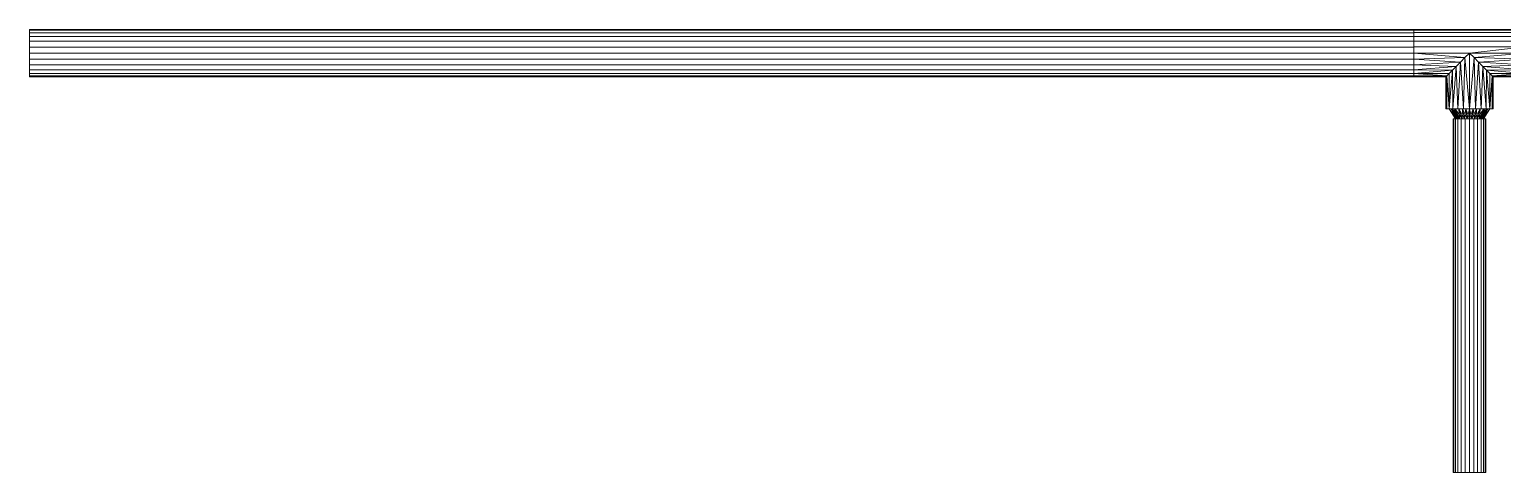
# Model space of a CAD drawing. Header units: inches. Extents: x -3325 to -59, y 5 to 733.
# Drawn here: x -389.8 to -330.5, y 174.1 to 191.9 of the extents above; entities that cross this region are included whole.
import ezdxf

# ---------------------------------------------------------------- set-up
doc = ezdxf.new("R2010")
doc.units = ezdxf.units.IN
doc.header["$MEASUREMENT"] = 0
doc.layers.add('P-PIPE', color=10, linetype='Continuous', lineweight=9)

# ---------------------------------------------------------------- blocks, each defined once
blk = doc.blocks.new('Tee - Welded - Generic - Standard-1125979-06 - Fifth Level')
at = {"layer": 'P-PIPE'}
mesh = blk.add_polyface(dxfattribs=at)
corners = [(-2.244, -0.951), (-2.244, -0.918, 0.246), (-2.244, -0.823, 0.475), (-2.244, -0.672, 0.672), (-2.244, -0.475, 0.823), (-2.244, -0.246, 0.918), (-2.244, 0, 0.951), (-2.244, 0.246, 0.918), (-2.244, 0.475, 0.823), (-2.244, 0.672, 0.672), (-2.244, 0.823, 0.475), (-2.244, 0.918, 0.246), (-2.244, 0.951), (-2.244, 0.918, -0.246), (-2.244, 0.823, -0.475), (-2.244, 0.672, -0.672), (-2.244, 0.475, -0.823), (-2.244, 0.246, -0.918), (-2.244, 0, -0.951), (-2.244, -0.246, -0.918), (-2.244, -0.475, -0.823), (-2.244, -0.672, -0.672), (-2.244, -0.823, -0.475), (-2.244, -0.918, -0.246)]
mesh.append_faces([[corners[k] for k in face] for face in [(10, 0, 7, 9)]], dxfattribs={"vtx0": -1, "vtx1": -1, "vtx2": -1})
mesh.append_faces([[corners[k] for k in face] for face in [(13, 21, 0, 10)]], dxfattribs={"vtx0": -1, "vtx1": -1, "vtx2": -1, "vtx3": -1})
mesh.append_faces([[corners[k] for k in face] for face in [(13, 16, 20, 21), (5, 7, 0, 1)]], dxfattribs={"vtx0": -1, "vtx1": -1, "vtx3": -1})
mesh.append_faces([[corners[k] for k in face] for face in [(4, 5, 3)]], dxfattribs={"vtx1": -1})
mesh.append_faces([[corners[k] for k in face] for face in [(18, 19, 20), (22, 23, 0, 21), (7, 8, 9), (5, 6, 7)]], dxfattribs={"vtx2": -1})
mesh.append_faces([[corners[k] for k in face] for face in [(16, 17, 18, 20), (1, 2, 3, 5)]], dxfattribs={"vtx2": -1, "vtx3": -1})
mesh.append_faces([[corners[k] for k in face] for face in [(13, 14, 15, 16), (10, 11, 12, 13)]], dxfattribs={"vtx3": -1})
mesh = blk.add_polyface(dxfattribs=at)
corners = [(-2.244, 0.951), (-2.244, 0.918, 0.246), (-2.244, 0.823, 0.475), (-2.244, 0.672, 0.672), (-2.244, 0.475, 0.823), (-2.244, 0.246, 0.918), (-2.244, 0, 0.951), (-2.244, -0.246, 0.918), (-2.244, -0.475, 0.823), (-2.244, -0.672, 0.672), (-2.244, -0.823, 0.475), (-2.244, -0.918, 0.246), (-2.244, -0.951), (-0.951, -0.951), (-0.916, -0.916, 0.254), (-0.823, -0.823, 0.476), (-0.69, -0.69, 0.654), (-0.533, -0.533, 0.787), (-0.362, -0.362, 0.879), (-0.183, -0.183, 0.933), (0, 0, 0.951), (0.183, -0.183, 0.933), (0.362, -0.362, 0.879), (0.533, -0.533, 0.787), (0.69, -0.69, 0.654), (0.823, -0.823, 0.476), (0.916, -0.916, 0.254), (0.951, -0.951), (2.244, -0.951), (2.244, -0.918, 0.246), (2.244, -0.823, 0.475), (2.244, -0.672, 0.672), (2.244, -0.475, 0.823), (2.244, -0.246, 0.918), (2.244, 0, 0.951), (2.244, 0.246, 0.918), (2.244, 0.475, 0.823), (2.244, 0.672, 0.672), (2.244, 0.823, 0.475), (2.244, 0.918, 0.246), (2.244, 0.951)]
mesh.append_faces([[corners[k] for k in face] for face in [(13, 11, 12)]], dxfattribs={"vtx0": -1})
mesh.append_faces([[corners[k] for k in face] for face in [(27, 29, 26), (25, 30, 24), (11, 14, 10), (9, 17, 8), (16, 10, 15), (23, 32, 22), (21, 34, 20), (22, 33, 21), (33, 22, 32), (19, 7, 18), (7, 19, 6)]], dxfattribs={"vtx0": -1, "vtx1": -1})
mesh.append_faces([[corners[k] for k in face] for face in [(30, 25, 26), (24, 30, 31), (8, 17, 18), (21, 33, 34), (18, 7, 8), (20, 5, 6)]], dxfattribs={"vtx0": -1, "vtx2": -1})
mesh.append_faces([[corners[k] for k in face] for face in [(20, 34, 35, 5)]], dxfattribs={"vtx0": -1, "vtx2": -1, "vtx3": -1})
mesh.append_faces([[corners[k] for k in face] for face in [(28, 29, 27)]], dxfattribs={"vtx1": -1})
mesh.append_faces([[corners[k] for k in face] for face in [(29, 30, 26), (31, 32, 23), (23, 24, 31), (13, 14, 11), (14, 15, 10), (16, 17, 9), (9, 10, 16), (19, 20, 6)]], dxfattribs={"vtx1": -1, "vtx2": -1})
mesh.append_faces([[corners[k] for k in face] for face in [(38, 39, 1, 2), (36, 37, 3, 4), (37, 38, 2, 3), (35, 36, 4, 5)]], dxfattribs={"vtx1": -1, "vtx3": -1})
mesh.append_faces([[corners[k] for k in face] for face in [(39, 40, 0, 1)]], dxfattribs={"vtx3": -1})
mesh = blk.add_polyface(dxfattribs=at)
corners = [(-2.244, -0.951), (-2.244, -0.918, -0.246), (-2.244, -0.823, -0.475), (-2.244, -0.672, -0.672), (-2.244, -0.475, -0.823), (-2.244, -0.246, -0.918), (-2.244, 0, -0.951), (-2.244, 0.246, -0.918), (-2.244, 0.475, -0.823), (-2.244, 0.672, -0.672), (-2.244, 0.823, -0.475), (-2.244, 0.918, -0.246), (-2.244, 0.951), (2.244, 0.951), (2.244, 0.918, -0.246), (2.244, 0.823, -0.475), (2.244, 0.672, -0.672), (2.244, 0.475, -0.823), (2.244, 0.246, -0.918), (2.244, 0, -0.951), (2.244, -0.246, -0.918), (2.244, -0.475, -0.823), (2.244, -0.672, -0.672), (2.244, -0.823, -0.475), (2.244, -0.918, -0.246), (2.244, -0.951), (0.951, -0.951), (0.916, -0.916, -0.254), (0.823, -0.823, -0.476), (0.69, -0.69, -0.654), (0.533, -0.533, -0.787), (0.362, -0.362, -0.879), (0.183, -0.183, -0.933), (0, 0, -0.951), (-0.183, -0.183, -0.933), (-0.362, -0.362, -0.879), (-0.533, -0.533, -0.787), (-0.69, -0.69, -0.654), (-0.823, -0.823, -0.476), (-0.916, -0.916, -0.254), (-0.951, -0.951)]
mesh.append_faces([[corners[k] for k in face] for face in [(1, 40, 0)]], dxfattribs={"vtx0": -1})
mesh.append_faces([[corners[k] for k in face] for face in [(33, 19, 32), (6, 34, 5), (32, 20, 31), (24, 27, 23), (27, 24, 26), (36, 4, 35), (3, 37, 2), (38, 2, 37), (21, 31, 20)]], dxfattribs={"vtx0": -1, "vtx1": -1})
mesh.append_faces([[corners[k] for k in face] for face in [(35, 4, 5), (6, 33, 34), (23, 28, 29), (29, 22, 23), (21, 30, 31), (23, 27, 28), (36, 3, 4), (3, 36, 37), (39, 1, 2)]], dxfattribs={"vtx0": -1, "vtx2": -1})
mesh.append_faces([[corners[k] for k in face] for face in [(19, 20, 32), (34, 35, 5), (6, 7, 33), (21, 22, 30), (29, 30, 22), (39, 40, 1), (38, 39, 2)]], dxfattribs={"vtx1": -1, "vtx2": -1})
mesh.append_faces([[corners[k] for k in face] for face in [(18, 19, 33, 7)]], dxfattribs={"vtx1": -1, "vtx2": -1, "vtx3": -1})
mesh.append_faces([[corners[k] for k in face] for face in [(15, 16, 9, 10), (14, 15, 10, 11), (16, 17, 8, 9), (17, 18, 7, 8)]], dxfattribs={"vtx1": -1, "vtx3": -1})
mesh.append_faces([[corners[k] for k in face] for face in [(12, 13, 14, 11), (24, 25, 26)]], dxfattribs={"vtx2": -1})
mesh = blk.add_polyface(dxfattribs=at)
corners = [(2.244, -0.951), (2.244, -0.918, -0.246), (2.244, -0.823, -0.475), (2.244, -0.672, -0.672), (2.244, -0.475, -0.823), (2.244, -0.246, -0.918), (2.244, 0, -0.951), (2.244, 0.246, -0.918), (2.244, 0.475, -0.823), (2.244, 0.672, -0.672), (2.244, 0.823, -0.475), (2.244, 0.918, -0.246), (2.244, 0.951), (2.244, 0.918, 0.246), (2.244, 0.823, 0.475), (2.244, 0.672, 0.672), (2.244, 0.475, 0.823), (2.244, 0.246, 0.918), (2.244, 0, 0.951), (2.244, -0.246, 0.918), (2.244, -0.475, 0.823), (2.244, -0.672, 0.672), (2.244, -0.823, 0.475), (2.244, -0.918, 0.246)]
mesh.append_faces([[corners[k] for k in face] for face in [(21, 19, 20)]], dxfattribs={"vtx0": -1})
mesh.append_faces([[corners[k] for k in face] for face in [(19, 23, 17, 18)]], dxfattribs={"vtx0": -1, "vtx1": -1})
mesh.append_faces([[corners[k] for k in face] for face in [(4, 8, 11, 3), (0, 3, 11, 23)]], dxfattribs={"vtx0": -1, "vtx1": -1, "vtx2": -1})
mesh.append_faces([[corners[k] for k in face] for face in [(11, 14, 17, 23)]], dxfattribs={"vtx0": -1, "vtx1": -1, "vtx2": -1, "vtx3": -1})
mesh.append_faces([[corners[k] for k in face] for face in [(9, 10, 11, 8), (4, 5, 6), (12, 13, 14, 11), (15, 16, 17, 14)]], dxfattribs={"vtx2": -1})
mesh.append_faces([[corners[k] for k in face] for face in [(6, 7, 8, 4), (21, 22, 23, 19)]], dxfattribs={"vtx2": -1, "vtx3": -1})
mesh.append_faces([[corners[k] for k in face] for face in [(0, 1, 2, 3)]], dxfattribs={"vtx3": -1})
mesh = blk.add_polyface(dxfattribs=at)
corners = [(-0.951, -2.244), (-0.918, -2.244, 0.246), (-0.823, -2.244, 0.475), (-0.672, -2.244, 0.672), (-0.475, -2.244, 0.823), (-0.246, -2.244, 0.918), (0, -2.244, 0.951), (0.246, -2.244, 0.918), (0.475, -2.244, 0.823), (0.672, -2.244, 0.672), (0.823, -2.244, 0.475), (0.918, -2.244, 0.246), (0.951, -2.244), (0.951, -0.951), (0.916, -0.916, 0.254), (0.823, -0.823, 0.476), (0.69, -0.69, 0.654), (0.533, -0.533, 0.787), (0.362, -0.362, 0.879), (0.183, -0.183, 0.933), (0, 0, 0.951), (-0.183, -0.183, 0.933), (-0.362, -0.362, 0.879), (-0.533, -0.533, 0.787), (-0.69, -0.69, 0.654), (-0.823, -0.823, 0.476), (-0.916, -0.916, 0.254), (-0.951, -0.951)]
mesh.append_faces([[corners[k] for k in face] for face in [(13, 11, 12)]], dxfattribs={"vtx0": -1})
mesh.append_faces([[corners[k] for k in face] for face in [(22, 5, 21), (24, 3, 23), (8, 18, 7), (17, 9, 16)]], dxfattribs={"vtx0": -1, "vtx1": -1})
mesh.append_faces([[corners[k] for k in face] for face in [(24, 2, 3), (26, 1, 2), (22, 4, 5), (6, 20, 21), (21, 5, 6), (19, 6, 7), (16, 9, 10), (17, 8, 9), (6, 19, 20)]], dxfattribs={"vtx0": -1, "vtx2": -1})
mesh.append_faces([[corners[k] for k in face] for face in [(26, 27, 1), (3, 4, 23), (25, 26, 2), (24, 25, 2), (22, 23, 4), (10, 11, 14), (18, 19, 7), (17, 18, 8), (13, 14, 11), (15, 16, 10), (14, 15, 10)]], dxfattribs={"vtx1": -1, "vtx2": -1})
mesh.append_faces([[corners[k] for k in face] for face in [(27, 0, 1)]], dxfattribs={"vtx2": -1})
mesh = blk.add_polyface(dxfattribs=at)
corners = [(0.951, -2.244), (0.918, -2.244, -0.246), (0.823, -2.244, -0.475), (0.672, -2.244, -0.672), (0.475, -2.244, -0.823), (0.246, -2.244, -0.918), (0, -2.244, -0.951), (-0.246, -2.244, -0.918), (-0.475, -2.244, -0.823), (-0.672, -2.244, -0.672), (-0.823, -2.244, -0.475), (-0.918, -2.244, -0.246), (-0.951, -2.244), (-0.951, -0.951), (-0.916, -0.916, -0.254), (-0.823, -0.823, -0.476), (-0.69, -0.69, -0.654), (-0.533, -0.533, -0.787), (-0.362, -0.362, -0.879), (-0.183, -0.183, -0.933), (0, 0, -0.951), (0.183, -0.183, -0.933), (0.362, -0.362, -0.879), (0.533, -0.533, -0.787), (0.69, -0.69, -0.654), (0.823, -0.823, -0.476), (0.916, -0.916, -0.254), (0.951, -0.951)]
mesh.append_faces([[corners[k] for k in face] for face in [(13, 11, 12)]], dxfattribs={"vtx0": -1})
mesh.append_faces([[corners[k] for k in face] for face in [(22, 5, 21), (24, 3, 23), (8, 18, 7), (17, 9, 16)]], dxfattribs={"vtx0": -1, "vtx1": -1})
mesh.append_faces([[corners[k] for k in face] for face in [(24, 2, 3), (26, 1, 2), (22, 4, 5), (6, 20, 21), (21, 5, 6), (19, 6, 7), (16, 9, 10), (17, 8, 9), (6, 19, 20)]], dxfattribs={"vtx0": -1, "vtx2": -1})
mesh.append_faces([[corners[k] for k in face] for face in [(0, 1, 27)]], dxfattribs={"vtx1": -1})
mesh.append_faces([[corners[k] for k in face] for face in [(26, 27, 1), (3, 4, 23), (25, 26, 2), (24, 25, 2), (22, 23, 4), (10, 11, 14), (18, 19, 7), (17, 18, 8), (13, 14, 11), (15, 16, 10), (14, 15, 10)]], dxfattribs={"vtx1": -1, "vtx2": -1})
mesh = blk.add_polyface(dxfattribs=at)
corners = [(-0.951, -2.244), (-0.918, -2.244, -0.246), (-0.823, -2.244, -0.475), (-0.672, -2.244, -0.672), (-0.475, -2.244, -0.823), (-0.246, -2.244, -0.918), (0, -2.244, -0.951), (0.246, -2.244, -0.918), (0.475, -2.244, -0.823), (0.672, -2.244, -0.672), (0.823, -2.244, -0.475), (0.918, -2.244, -0.246), (0.951, -2.244), (0.918, -2.244, 0.246), (0.823, -2.244, 0.475), (0.672, -2.244, 0.672), (0.475, -2.244, 0.823), (0.246, -2.244, 0.918), (0, -2.244, 0.951), (-0.246, -2.244, 0.918), (-0.475, -2.244, 0.823), (-0.672, -2.244, 0.672), (-0.823, -2.244, 0.475), (-0.918, -2.244, 0.246)]
mesh.append_faces([[corners[k] for k in face] for face in [(6, 4, 5), (21, 19, 20)]], dxfattribs={"vtx0": -1})
mesh.append_faces([[corners[k] for k in face] for face in [(23, 6, 11, 14), (23, 14, 17, 19)]], dxfattribs={"vtx0": -1, "vtx1": -1, "vtx2": -1, "vtx3": -1})
mesh.append_faces([[corners[k] for k in face] for face in [(6, 23, 3, 4)]], dxfattribs={"vtx0": -1, "vtx1": -1, "vtx3": -1})
mesh.append_faces([[corners[k] for k in face] for face in [(3, 23, 0)]], dxfattribs={"vtx0": -1, "vtx2": -1})
mesh.append_faces([[corners[k] for k in face] for face in [(16, 17, 14, 15)]], dxfattribs={"vtx1": -1})
mesh.append_faces([[corners[k] for k in face] for face in [(12, 13, 14, 11), (17, 18, 19)]], dxfattribs={"vtx2": -1})
mesh.append_faces([[corners[k] for k in face] for face in [(9, 10, 11, 6), (21, 22, 23, 19)]], dxfattribs={"vtx2": -1, "vtx3": -1})
mesh.append_faces([[corners[k] for k in face] for face in [(6, 7, 8, 9), (0, 1, 2, 3)]], dxfattribs={"vtx3": -1})
blk = doc.blocks.new('Transition - Generic - Plumbing-CW-1022941-06 - Fifth Level')
at = {"layer": 'P-PIPE'}
mesh = blk.add_polyface(dxfattribs=at)
corners = [(0, -0.813), (0, -0.575, 0.575), (0, 0, 0.813), (0, 0.575, 0.575), (0, 0.813), (0, 0.575, -0.575), (0, 0, -0.813), (0, -0.575, -0.575)]
mesh.append_faces([[corners[k] for k in face] for face in [(5, 3, 4)]], dxfattribs={"vtx0": -1})
mesh.append_faces([[corners[k] for k in face] for face in [(0, 3, 5, 6)]], dxfattribs={"vtx0": -1, "vtx1": -1, "vtx3": -1})
mesh.append_faces([[corners[k] for k in face] for face in [(2, 3, 0, 1), (7, 0, 6)]], dxfattribs={"vtx1": -1})
mesh = blk.add_polyface(dxfattribs=at)
corners = [(0, -0.813), (0, -0.575, -0.575), (0, 0, -0.813), (0, 0.575, -0.575), (0, 0.813), (0.406, 0.562), (0.406, 0.398, -0.398), (0.406, 0, -0.562), (0.406, -0.398, -0.398), (0.406, -0.562), (0.406, 0.452, -0.266), (0, 0.694, -0.287), (0, 0.733, -0.192), (0, 0.287, -0.694), (0.406, 0.199, -0.48), (0.406, 0.099, -0.521), (0.406, -0.48, -0.199), (0, -0.694, -0.287), (0, -0.634, -0.431), (0.406, -0.199, -0.48), (0, -0.287, -0.694), (0, -0.144, -0.753), (0, 0.634, -0.431), (0.406, 0.507, -0.133), (0, 0.431, -0.634), (0.406, 0.298, -0.439), (0, 0.144, -0.753), (0, -0.733, -0.192), (0.406, -0.521, -0.099), (0.406, -0.439, -0.298), (0, -0.431, -0.634), (0.406, -0.298, -0.439), (0.406, -0.099, -0.521)]
mesh.append_faces([[corners[k] for k in face] for face in [(23, 4, 5)]], dxfattribs={"vtx0": -1})
mesh.append_faces([[corners[k] for k in face] for face in [(4, 23, 12), (14, 24, 25), (6, 22, 10), (13, 15, 26), (29, 1, 8), (16, 18, 29), (1, 29, 18), (19, 21, 32), (7, 26, 15), (2, 32, 21), (22, 6, 3), (10, 11, 23), (3, 25, 24), (15, 13, 14), (18, 16, 17), (20, 31, 30), (21, 19, 20)]], dxfattribs={"vtx0": -1, "vtx1": -1})
mesh.append_faces([[corners[k] for k in face] for face in [(14, 13, 24), (7, 2, 26), (3, 6, 25), (23, 11, 12), (2, 7, 32), (27, 16, 28), (8, 1, 30)]], dxfattribs={"vtx0": -1, "vtx2": -1})
mesh.append_faces([[corners[k] for k in face] for face in [(9, 0, 28)]], dxfattribs={"vtx1": -1})
mesh.append_faces([[corners[k] for k in face] for face in [(27, 17, 16), (19, 31, 20), (31, 8, 30), (22, 11, 10), (0, 27, 28)]], dxfattribs={"vtx1": -1, "vtx2": -1})
mesh = blk.add_polyface(dxfattribs=at)
corners = [(0, 0.813), (0, 0.575, 0.575), (0, 0, 0.813), (0, -0.575, 0.575), (0, -0.813), (0.406, -0.562), (0.406, -0.398, 0.398), (0.406, 0, 0.562), (0.406, 0.398, 0.398), (0.406, 0.562), (0.406, -0.452, 0.266), (0, -0.694, 0.287), (0, -0.733, 0.192), (0, -0.287, 0.694), (0.406, -0.199, 0.48), (0.406, -0.099, 0.521), (0.406, 0.48, 0.199), (0, 0.694, 0.287), (0, 0.634, 0.431), (0.406, 0.199, 0.48), (0, 0.287, 0.694), (0, 0.144, 0.753), (0, -0.634, 0.431), (0.406, -0.507, 0.133), (0, -0.431, 0.634), (0.406, -0.298, 0.439), (0, -0.144, 0.753), (0, 0.733, 0.192), (0.406, 0.521, 0.099), (0.406, 0.439, 0.298), (0, 0.431, 0.634), (0.406, 0.298, 0.439), (0.406, 0.099, 0.521)]
mesh.append_faces([[corners[k] for k in face] for face in [(23, 4, 5)]], dxfattribs={"vtx0": -1})
mesh.append_faces([[corners[k] for k in face] for face in [(4, 23, 12), (14, 24, 25), (6, 22, 10), (13, 15, 26), (29, 1, 8), (16, 18, 29), (1, 29, 18), (19, 21, 32), (7, 26, 15), (2, 32, 21), (22, 6, 3), (10, 11, 23), (3, 25, 24), (15, 13, 14), (18, 16, 17), (20, 31, 30), (21, 19, 20)]], dxfattribs={"vtx0": -1, "vtx1": -1})
mesh.append_faces([[corners[k] for k in face] for face in [(14, 13, 24), (7, 2, 26), (3, 6, 25), (23, 11, 12), (2, 7, 32), (27, 16, 28), (8, 1, 30)]], dxfattribs={"vtx0": -1, "vtx2": -1})
mesh.append_faces([[corners[k] for k in face] for face in [(9, 0, 28)]], dxfattribs={"vtx1": -1})
mesh.append_faces([[corners[k] for k in face] for face in [(27, 17, 16), (19, 31, 20), (31, 8, 30), (22, 11, 10), (0, 27, 28)]], dxfattribs={"vtx1": -1, "vtx2": -1})
mesh = blk.add_polyface(dxfattribs=at)
corners = [(0.406, -0.562), (0.406, -0.398, -0.398), (0.406, 0, -0.562), (0.406, 0.398, -0.398), (0.406, 0.562), (0.406, 0.398, 0.398), (0.406, 0, 0.562), (0.406, -0.398, 0.398)]
mesh.append_faces([[corners[k] for k in face] for face in [(4, 7, 1, 2)]], dxfattribs={"vtx0": -1, "vtx1": -1, "vtx3": -1})
mesh.append_faces([[corners[k] for k in face] for face in [(3, 4, 2)]], dxfattribs={"vtx1": -1})
mesh.append_faces([[corners[k] for k in face] for face in [(5, 6, 7, 4), (7, 0, 1)]], dxfattribs={"vtx2": -1})

msp = doc.modelspace()

# ---------------------------------------------------------------- linework, layer by layer
at = {"layer": 'P-PIPE', "color": 1}
for p, q in [((-389.8, 190.96, 1084), (-334.055, 190.96, 1084)), ((-389.8, 190.96, 1084), (-334.055, 190.96, 1084)), ((-329.567, 190.96, 1084), (-334.055, 190.96, 1084)), ((-331.811, 188.715, 1084), (-331.811, 190.96, 1084)), ((-331.811, 188.715, 1084), (-331.811, 188.309, 1084)), ((-331.811, 174.085, 1084), (-331.811, 188.309, 1084)), ((-331.811, 174.085, 1084), (-331.811, 188.309, 1084))]:
    msp.add_line(p, q, dxfattribs=at)

# ---------------------------------------------------------------- block references
at = {"layer": 'P-PIPE', "color": 1, "extrusion": (0, 0, -1)}
msp.add_blockref('Tee - Welded - Generic - Standard-1125979-06 - Fifth Level', (331.811, 190.96, -1084), dxfattribs=at)
at = {"layer": 'P-PIPE', "color": 1, "rotation": 270}
msp.add_blockref('Transition - Generic - Plumbing-CW-1022941-06 - Fifth Level', (-331.811, 188.715, 1084), dxfattribs=at)

# ---------------------------------------------------------------- meshes
at = {"layer": 'P-PIPE', "color": 1}
mesh = msp.add_polyface(dxfattribs=at)
corners = [(-389.8, 190.01, 1084), (-389.8, 190.042, 1084.246), (-389.8, 190.137, 1084.475), (-389.8, 190.288, 1084.672), (-389.8, 190.485, 1084.823), (-389.8, 190.714, 1084.918), (-389.8, 190.96, 1084.95), (-389.8, 191.205, 1084.918), (-389.8, 191.435, 1084.823), (-389.8, 191.631, 1084.672), (-389.8, 191.782, 1084.475), (-389.8, 191.877, 1084.246), (-389.8, 191.91, 1084), (-389.8, 191.877, 1083.754), (-389.8, 191.782, 1083.525), (-389.8, 191.631, 1083.328), (-389.8, 191.435, 1083.177), (-389.8, 191.205, 1083.082), (-389.8, 190.96, 1083.05), (-389.8, 190.714, 1083.082), (-389.8, 190.485, 1083.177), (-389.8, 190.288, 1083.328), (-389.8, 190.137, 1083.525), (-389.8, 190.042, 1083.754)]
mesh.append_faces([[corners[k] for k in face] for face in [(1, 20, 23, 0)]], dxfattribs={"vtx0": -1, "vtx1": -1, "color": 1})
mesh.append_faces([[corners[k] for k in face] for face in [(4, 16, 20, 1), (16, 4, 8, 13)]], dxfattribs={"vtx0": -1, "vtx1": -1, "vtx2": -1, "vtx3": -1, "color": 1})
mesh.append_faces([[corners[k] for k in face] for face in [(4, 7, 8)]], dxfattribs={"vtx0": -1, "vtx2": -1, "color": 1})
mesh.append_faces([[corners[k] for k in face] for face in [(15, 16, 13, 14), (17, 18, 16)]], dxfattribs={"vtx1": -1, "color": 1})
mesh.append_faces([[corners[k] for k in face] for face in [(21, 22, 23, 20), (9, 10, 11, 8)]], dxfattribs={"vtx2": -1, "color": 1})
mesh.append_faces([[corners[k] for k in face] for face in [(18, 19, 20, 16), (11, 12, 13, 8)]], dxfattribs={"vtx2": -1, "vtx3": -1, "color": 1})
mesh.append_faces([[corners[k] for k in face] for face in [(1, 2, 3, 4), (4, 5, 6, 7)]], dxfattribs={"vtx3": -1, "color": 1})
mesh = msp.add_polyface(dxfattribs=at)
corners = [(-389.8, 191.91, 1084), (-389.8, 191.877, 1084.246), (-389.8, 191.782, 1084.475), (-389.8, 191.631, 1084.672), (-389.8, 191.435, 1084.823), (-389.8, 191.205, 1084.918), (-389.8, 190.96, 1084.95), (-334.055, 190.96, 1084.95), (-334.055, 191.205, 1084.918), (-334.055, 191.435, 1084.823), (-334.055, 191.631, 1084.672), (-334.055, 191.782, 1084.475), (-334.055, 191.877, 1084.246), (-334.055, 191.91, 1084)]
mesh.append_faces([[corners[k] for k in face] for face in [(7, 8, 5, 6)]], dxfattribs={"vtx1": -1, "color": 1})
mesh.append_faces([[corners[k] for k in face] for face in [(8, 9, 4, 5), (3, 4, 9, 10), (11, 12, 1, 2), (2, 3, 10, 11)]], dxfattribs={"vtx1": -1, "vtx3": -1, "color": 1})
mesh.append_faces([[corners[k] for k in face] for face in [(12, 13, 0, 1)]], dxfattribs={"vtx3": -1, "color": 1})
mesh = msp.add_polyface(dxfattribs=at)
corners = [(-389.8, 190.96, 1083.05), (-389.8, 191.205, 1083.082), (-389.8, 191.435, 1083.177), (-389.8, 191.631, 1083.328), (-389.8, 191.782, 1083.525), (-389.8, 191.877, 1083.754), (-389.8, 191.91, 1084), (-334.055, 191.91, 1084), (-334.055, 191.877, 1083.754), (-334.055, 191.782, 1083.525), (-334.055, 191.631, 1083.328), (-334.055, 191.435, 1083.177), (-334.055, 191.205, 1083.082), (-334.055, 190.96, 1083.05)]
mesh.append_faces([[corners[k] for k in face] for face in [(7, 8, 5, 6)]], dxfattribs={"vtx1": -1, "color": 1})
mesh.append_faces([[corners[k] for k in face] for face in [(8, 9, 4, 5), (3, 4, 9, 10), (11, 12, 1, 2), (2, 3, 10, 11)]], dxfattribs={"vtx1": -1, "vtx3": -1, "color": 1})
mesh.append_faces([[corners[k] for k in face] for face in [(12, 13, 0, 1)]], dxfattribs={"vtx3": -1, "color": 1})
mesh = msp.add_polyface(dxfattribs=at)
corners = [(-334.055, 190.01, 1084), (-334.055, 190.042, 1083.754), (-334.055, 190.137, 1083.525), (-334.055, 190.288, 1083.328), (-334.055, 190.485, 1083.177), (-334.055, 190.714, 1083.082), (-334.055, 190.96, 1083.05), (-334.055, 191.205, 1083.082), (-334.055, 191.435, 1083.177), (-334.055, 191.631, 1083.328), (-334.055, 191.782, 1083.525), (-334.055, 191.877, 1083.754), (-334.055, 191.91, 1084), (-334.055, 191.877, 1084.246), (-334.055, 191.782, 1084.475), (-334.055, 191.631, 1084.672), (-334.055, 191.435, 1084.823), (-334.055, 191.205, 1084.918), (-334.055, 190.96, 1084.95), (-334.055, 190.714, 1084.918), (-334.055, 190.485, 1084.823), (-334.055, 190.288, 1084.672), (-334.055, 190.137, 1084.475), (-334.055, 190.042, 1084.246)]
mesh.append_faces([[corners[k] for k in face] for face in [(11, 9, 10), (8, 6, 7)]], dxfattribs={"vtx0": -1, "color": 1})
mesh.append_faces([[corners[k] for k in face] for face in [(1, 4, 23, 0)]], dxfattribs={"vtx0": -1, "vtx1": -1, "color": 1})
mesh.append_faces([[corners[k] for k in face] for face in [(4, 8, 20, 23)]], dxfattribs={"vtx0": -1, "vtx1": -1, "vtx2": -1, "vtx3": -1, "color": 1})
mesh.append_faces([[corners[k] for k in face] for face in [(20, 8, 16, 17)]], dxfattribs={"vtx0": -1, "vtx1": -1, "vtx3": -1, "color": 1})
mesh.append_faces([[corners[k] for k in face] for face in [(8, 9, 11, 16)]], dxfattribs={"vtx1": -1, "vtx2": -1, "vtx3": -1, "color": 1})
mesh.append_faces([[corners[k] for k in face] for face in [(21, 22, 23, 20), (18, 19, 20, 17)]], dxfattribs={"vtx2": -1, "color": 1})
mesh.append_faces([[corners[k] for k in face] for face in [(4, 5, 6, 8), (11, 12, 13, 16)]], dxfattribs={"vtx2": -1, "vtx3": -1, "color": 1})
mesh.append_faces([[corners[k] for k in face] for face in [(1, 2, 3, 4), (13, 14, 15, 16)]], dxfattribs={"vtx3": -1, "color": 1})
mesh = msp.add_polyface(dxfattribs=at)
corners = [(-389.8, 190.96, 1084.95), (-389.8, 190.714, 1084.918), (-389.8, 190.485, 1084.823), (-389.8, 190.288, 1084.672), (-389.8, 190.137, 1084.475), (-389.8, 190.042, 1084.246), (-389.8, 190.01, 1084), (-334.055, 190.01, 1084), (-334.055, 190.042, 1084.246), (-334.055, 190.137, 1084.475), (-334.055, 190.288, 1084.672), (-334.055, 190.485, 1084.823), (-334.055, 190.714, 1084.918), (-334.055, 190.96, 1084.95)]
mesh.append_faces([[corners[k] for k in face] for face in [(8, 9, 4, 5), (3, 4, 9, 10), (11, 12, 1, 2), (2, 3, 10, 11)]], dxfattribs={"vtx1": -1, "vtx3": -1, "color": 1})
mesh.append_faces([[corners[k] for k in face] for face in [(6, 7, 8, 5)]], dxfattribs={"vtx2": -1, "color": 1})
mesh.append_faces([[corners[k] for k in face] for face in [(12, 13, 0, 1)]], dxfattribs={"vtx3": -1, "color": 1})
mesh = msp.add_polyface(dxfattribs=at)
corners = [(-389.8, 190.01, 1084), (-389.8, 190.042, 1083.754), (-389.8, 190.137, 1083.525), (-389.8, 190.288, 1083.328), (-389.8, 190.485, 1083.177), (-389.8, 190.714, 1083.082), (-389.8, 190.96, 1083.05), (-334.055, 190.96, 1083.05), (-334.055, 190.714, 1083.082), (-334.055, 190.485, 1083.177), (-334.055, 190.288, 1083.328), (-334.055, 190.137, 1083.525), (-334.055, 190.042, 1083.754), (-334.055, 190.01, 1084)]
mesh.append_faces([[corners[k] for k in face] for face in [(7, 8, 5, 6)]], dxfattribs={"vtx1": -1, "color": 1})
mesh.append_faces([[corners[k] for k in face] for face in [(8, 9, 4, 5), (3, 4, 9, 10), (11, 12, 1, 2), (2, 3, 10, 11)]], dxfattribs={"vtx1": -1, "vtx3": -1, "color": 1})
mesh.append_faces([[corners[k] for k in face] for face in [(12, 13, 0, 1)]], dxfattribs={"vtx3": -1, "color": 1})
mesh = msp.add_polyface(dxfattribs=at)
corners = [(-331.153, 188.309, 1084), (-331.176, 188.309, 1083.83), (-331.241, 188.309, 1083.671), (-331.346, 188.309, 1083.535), (-331.482, 188.309, 1083.431), (-331.641, 188.309, 1083.365), (-331.811, 188.309, 1083.342), (-331.981, 188.309, 1083.365), (-332.14, 188.309, 1083.431), (-332.276, 188.309, 1083.535), (-332.38, 188.309, 1083.671), (-332.446, 188.309, 1083.83), (-332.468, 188.309, 1084), (-332.446, 188.309, 1084.17), (-332.38, 188.309, 1084.329), (-332.276, 188.309, 1084.465), (-332.14, 188.309, 1084.569), (-331.981, 188.309, 1084.635), (-331.811, 188.309, 1084.657), (-331.641, 188.309, 1084.635), (-331.482, 188.309, 1084.569), (-331.346, 188.309, 1084.465), (-331.241, 188.309, 1084.329), (-331.176, 188.309, 1084.17)]
mesh.append_faces([[corners[k] for k in face] for face in [(7, 5, 6), (14, 11, 12, 13), (19, 16, 17, 18), (0, 22, 23)]], dxfattribs={"vtx0": -1, "color": 1})
mesh.append_faces([[corners[k] for k in face] for face in [(11, 14, 9, 10), (4, 8, 3)]], dxfattribs={"vtx0": -1, "vtx1": -1, "color": 1})
mesh.append_faces([[corners[k] for k in face] for face in [(9, 14, 21)]], dxfattribs={"vtx0": -1, "vtx1": -1, "vtx2": -1, "color": 1})
mesh.append_faces([[corners[k] for k in face] for face in [(22, 2, 3, 21)]], dxfattribs={"vtx0": -1, "vtx2": -1, "color": 1})
mesh.append_faces([[corners[k] for k in face] for face in [(3, 8, 9, 21)]], dxfattribs={"vtx0": -1, "vtx2": -1, "vtx3": -1, "color": 1})
mesh.append_faces([[corners[k] for k in face] for face in [(20, 21, 16, 19)]], dxfattribs={"vtx1": -1, "vtx2": -1, "color": 1})
mesh.append_faces([[corners[k] for k in face] for face in [(7, 8, 4, 5)]], dxfattribs={"vtx1": -1, "vtx3": -1, "color": 1})
mesh.append_faces([[corners[k] for k in face] for face in [(0, 1, 2, 22), (14, 15, 16, 21)]], dxfattribs={"vtx2": -1, "vtx3": -1, "color": 1})
mesh = msp.add_polyface(dxfattribs=at)
corners = [(-332.468, 174.085, 1084), (-332.446, 174.085, 1084.17), (-332.38, 174.085, 1084.329), (-332.276, 174.085, 1084.465), (-332.14, 174.085, 1084.569), (-331.981, 174.085, 1084.635), (-331.811, 174.085, 1084.657), (-331.811, 188.309, 1084.657), (-331.981, 188.309, 1084.635), (-332.14, 188.309, 1084.569), (-332.276, 188.309, 1084.465), (-332.38, 188.309, 1084.329), (-332.446, 188.309, 1084.17), (-332.468, 188.309, 1084)]
mesh.append_faces([[corners[k] for k in face] for face in [(7, 8, 5, 6)]], dxfattribs={"vtx1": -1, "color": 1})
mesh.append_faces([[corners[k] for k in face] for face in [(8, 9, 4, 5), (3, 4, 9, 10), (11, 12, 1, 2), (2, 3, 10, 11)]], dxfattribs={"vtx1": -1, "vtx3": -1, "color": 1})
mesh.append_faces([[corners[k] for k in face] for face in [(12, 13, 0, 1)]], dxfattribs={"vtx3": -1, "color": 1})
mesh = msp.add_polyface(dxfattribs=at)
corners = [(-331.811, 174.085, 1083.342), (-331.981, 174.085, 1083.365), (-332.14, 174.085, 1083.431), (-332.276, 174.085, 1083.535), (-332.38, 174.085, 1083.671), (-332.446, 174.085, 1083.83), (-332.468, 174.085, 1084), (-332.468, 188.309, 1084), (-332.446, 188.309, 1083.83), (-332.38, 188.309, 1083.671), (-332.276, 188.309, 1083.535), (-332.14, 188.309, 1083.431), (-331.981, 188.309, 1083.365), (-331.811, 188.309, 1083.342)]
mesh.append_faces([[corners[k] for k in face] for face in [(7, 8, 5, 6)]], dxfattribs={"vtx1": -1, "color": 1})
mesh.append_faces([[corners[k] for k in face] for face in [(8, 9, 4, 5), (3, 4, 9, 10), (11, 12, 1, 2), (2, 3, 10, 11)]], dxfattribs={"vtx1": -1, "vtx3": -1, "color": 1})
mesh.append_faces([[corners[k] for k in face] for face in [(12, 13, 0, 1)]], dxfattribs={"vtx3": -1, "color": 1})
mesh = msp.add_polyface(dxfattribs=at)
corners = [(-331.811, 174.085, 1084.657), (-331.641, 174.085, 1084.635), (-331.482, 174.085, 1084.569), (-331.346, 174.085, 1084.465), (-331.241, 174.085, 1084.329), (-331.176, 174.085, 1084.17), (-331.153, 174.085, 1084), (-331.153, 188.309, 1084), (-331.176, 188.309, 1084.17), (-331.241, 188.309, 1084.329), (-331.346, 188.309, 1084.465), (-331.482, 188.309, 1084.569), (-331.641, 188.309, 1084.635), (-331.811, 188.309, 1084.657)]
mesh.append_faces([[corners[k] for k in face] for face in [(8, 9, 4, 5), (3, 4, 9, 10), (11, 12, 1, 2), (2, 3, 10, 11)]], dxfattribs={"vtx1": -1, "vtx3": -1, "color": 1})
mesh.append_faces([[corners[k] for k in face] for face in [(6, 7, 8, 5)]], dxfattribs={"vtx2": -1, "color": 1})
mesh.append_faces([[corners[k] for k in face] for face in [(12, 13, 0, 1)]], dxfattribs={"vtx3": -1, "color": 1})
mesh = msp.add_polyface(dxfattribs=at)
corners = [(-331.153, 174.085, 1084), (-331.176, 174.085, 1083.83), (-331.241, 174.085, 1083.671), (-331.346, 174.085, 1083.535), (-331.482, 174.085, 1083.431), (-331.641, 174.085, 1083.365), (-331.811, 174.085, 1083.342), (-331.811, 188.309, 1083.342), (-331.641, 188.309, 1083.365), (-331.482, 188.309, 1083.431), (-331.346, 188.309, 1083.535), (-331.241, 188.309, 1083.671), (-331.176, 188.309, 1083.83), (-331.153, 188.309, 1084)]
mesh.append_faces([[corners[k] for k in face] for face in [(7, 8, 5, 6)]], dxfattribs={"vtx1": -1, "color": 1})
mesh.append_faces([[corners[k] for k in face] for face in [(8, 9, 4, 5), (3, 4, 9, 10), (11, 12, 1, 2), (2, 3, 10, 11)]], dxfattribs={"vtx1": -1, "vtx3": -1, "color": 1})
mesh.append_faces([[corners[k] for k in face] for face in [(12, 13, 0, 1)]], dxfattribs={"vtx3": -1, "color": 1})
mesh = msp.add_polyface(dxfattribs=at)
corners = [(-331.153, 174.085, 1084), (-331.176, 174.085, 1084.17), (-331.241, 174.085, 1084.329), (-331.346, 174.085, 1084.465), (-331.482, 174.085, 1084.569), (-331.641, 174.085, 1084.635), (-331.811, 174.085, 1084.657), (-331.981, 174.085, 1084.635), (-332.14, 174.085, 1084.569), (-332.276, 174.085, 1084.465), (-332.38, 174.085, 1084.329), (-332.446, 174.085, 1084.17), (-332.468, 174.085, 1084), (-332.446, 174.085, 1083.83), (-332.38, 174.085, 1083.671), (-332.276, 174.085, 1083.535), (-332.14, 174.085, 1083.431), (-331.981, 174.085, 1083.365), (-331.811, 174.085, 1083.342), (-331.641, 174.085, 1083.365), (-331.482, 174.085, 1083.431), (-331.346, 174.085, 1083.535), (-331.241, 174.085, 1083.671), (-331.176, 174.085, 1083.83)]
mesh.append_faces([[corners[k] for k in face] for face in [(15, 10, 13, 14)]], dxfattribs={"vtx0": -1, "vtx1": -1, "color": 1})
mesh.append_faces([[corners[k] for k in face] for face in [(10, 15, 3, 8)]], dxfattribs={"vtx0": -1, "vtx1": -1, "vtx2": -1, "vtx3": -1, "color": 1})
mesh.append_faces([[corners[k] for k in face] for face in [(2, 21, 22, 0)]], dxfattribs={"vtx0": -1, "vtx2": -1, "vtx3": -1, "color": 1})
mesh.append_faces([[corners[k] for k in face] for face in [(8, 3, 4, 5)]], dxfattribs={"vtx0": -1, "vtx3": -1, "color": 1})
mesh.append_faces([[corners[k] for k in face] for face in [(12, 13, 10, 11), (9, 10, 8), (7, 8, 5, 6), (1, 2, 0)]], dxfattribs={"vtx1": -1, "color": 1})
mesh.append_faces([[corners[k] for k in face] for face in [(2, 3, 21)]], dxfattribs={"vtx1": -1, "vtx2": -1, "color": 1})
mesh.append_faces([[corners[k] for k in face] for face in [(15, 16, 21, 3)]], dxfattribs={"vtx1": -1, "vtx2": -1, "vtx3": -1, "color": 1})
mesh.append_faces([[corners[k] for k in face] for face in [(16, 17, 20, 21)]], dxfattribs={"vtx1": -1, "vtx3": -1, "color": 1})
mesh.append_faces([[corners[k] for k in face] for face in [(22, 23, 0)]], dxfattribs={"vtx2": -1, "color": 1})
mesh.append_faces([[corners[k] for k in face] for face in [(17, 18, 19, 20)]], dxfattribs={"vtx3": -1, "color": 1})

doc.saveas('drawing.dxf')
